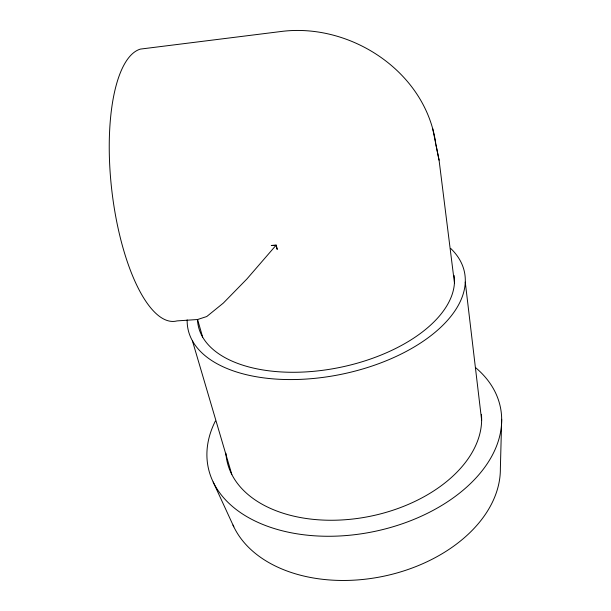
<?xml version="1.0" encoding="UTF-8"?>
<svg xmlns="http://www.w3.org/2000/svg" width="611" height="611" viewBox="0 0 611 611"><rect width="100%" height="100%" fill="white"/><g stroke="black" fill="none" stroke-linecap="round" stroke-linejoin="round"><path stroke-width="0.92" d="M501.677 419.291L500.363 468.683A138.01 94.522 -11.6 0 1 383.929 576.173A138.01 94.522 -11.6 0 1 233.012 525.093M435.719 143.356C425.691 71.617 350.088 22.088 280.121 31.619L140.446 49.086A137.315 47.467 83.4 0 0 112.752 197.888A137.315 47.467 83.4 0 0 176.984 320.905L197.582 319.515L206.747 316.536L223.32 303.094L246.89 278.99L276.233 245.064L277.226 249.433L275.92 245.133L271.292 245.469L276.256 245.355M213.17 481.995L233.807 526.804M192.427 340.846L231.813 474.457M197.582 319.515L202.631 337.081M435.91 144.67L439.072 160.158L454.439 282.893M432.71 128.654L439.072 160.158M465.269 282.122L481.636 420.177M454.141 275.462A130.426 69.471 -11.6 0 1 332.094 368.884A130.426 69.471 -11.6 0 1 197.483 319.461M475.686 367.723A149.16 96.309 -11.6 0 1 373.558 531.639A149.16 96.309 -11.6 0 1 215.37 421.048M481.415 414.365A129.471 83.447 -11.6 0 1 360.33 518.029A129.471 83.447 -11.6 0 1 225.902 453.232M450.697 248.448A141.133 75.245 -11.6 0 1 357.313 370.503A141.133 75.245 -11.6 0 1 187.165 319.881"/></g></svg>
